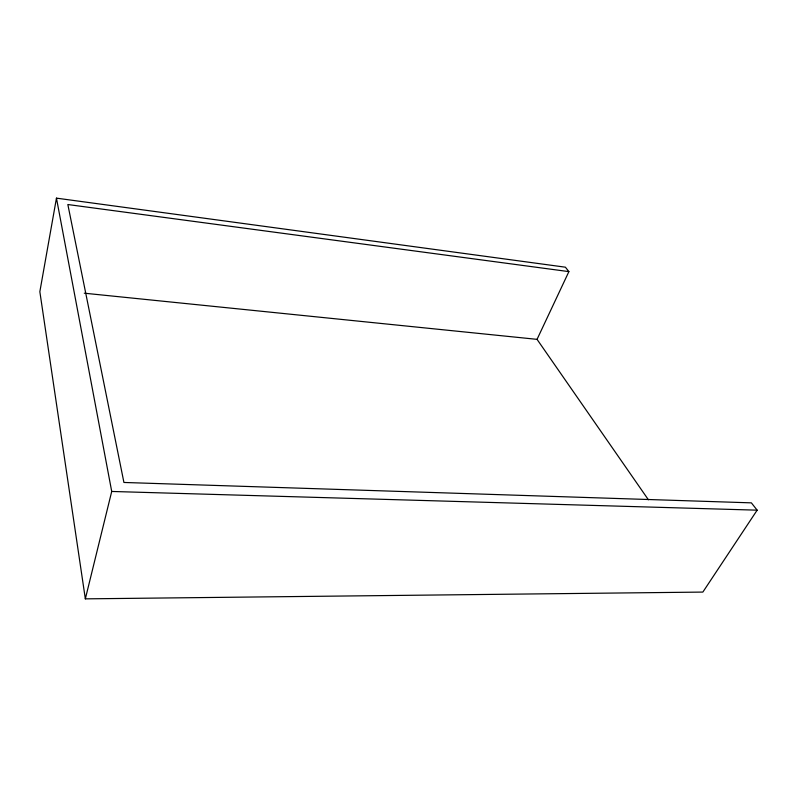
<?xml version="1.0" encoding="UTF-8"?>
<svg xmlns="http://www.w3.org/2000/svg" width="797" height="797" viewBox="0 0 797 797"><rect width="100%" height="100%" fill="white"/><g stroke="black" fill="none" stroke-linecap="round" stroke-linejoin="round"><path stroke-width="1.2" d="M568.889 271.618L565.402 267.194L56.457 198.144L39.85 291.712L85.339 598.856L702.854 592.081L757.15 510.17L751.372 502.857L123.924 482.464L67.845 204.53L568.889 271.618L537.048 339.353L648.409 499.789M85.339 598.856L111.719 491.46L56.457 198.144M111.719 491.46L757.15 510.17M84.283 293.196L537.048 339.353"/></g></svg>
